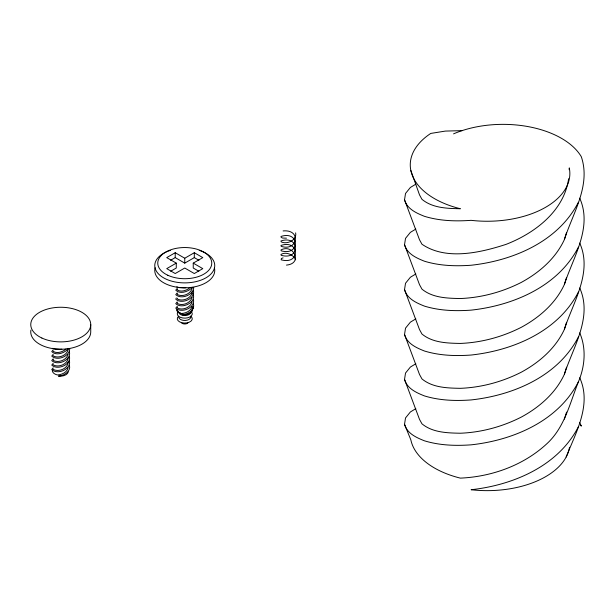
<?xml version="1.0" encoding="UTF-8"?>
<svg xmlns="http://www.w3.org/2000/svg" width="615" height="615" viewBox="0 0 615 615"><rect width="100%" height="100%" fill="white"/><g stroke="black" fill="none" stroke-linecap="round" stroke-linejoin="round"><path stroke-width="0.92" d="M68.234 348.428C68.004 355.047 58.971 358.814 53.497 356.062L53.259 355.616M68.234 357.407C68.004 364.026 58.971 367.793 53.497 365.041L53.259 364.595M68.234 361.897C68.004 368.516 58.971 372.283 53.497 369.53L53.259 369.085M192.249 291.472C192.018 298.091 182.986 301.857 177.52 299.105L177.351 298.206M568.614 178.719C564.047 211.083 534.819 233.177 506.122 244.347C480.415 252.688 446.044 260.745 421.959 244.224L419.507 239.773L404.532 199.821L405.516 193.464L410.39 187.467L415.825 184.162M569.167 169.702L569.275 167.895A82.664 47.724 0 0 1 471.105 220.339C455.454 221.462 439.564 220.939 424.465 216.326C416.363 213.113 407.092 208.969 404.532 199.821M69.733 348.828C69.51 356.646 57.087 361.243 51.76 356.108L53.198 354.355M193.748 287.382C193.533 295.2 181.102 299.797 175.775 294.662L177.212 292.909M453.555 133.855A82.664 47.724 0 0 1 581.306 156.717C591.069 185.584 572.849 212.967 564.393 239.558C555.653 258.492 539.332 272.606 521.266 282.416C502.378 292.017 481.545 297.691 460.351 298.529C447.228 298.283 432.568 297.906 421.959 289.127L419.507 284.676L404.532 244.716L405.516 238.366L410.39 232.362L415.825 229.064M579.722 198.176C592.822 227.458 573.149 257.132 564.393 284.453C555.653 303.395 539.332 317.509 521.266 327.318C502.378 336.92 481.545 342.586 460.351 343.431C447.228 343.178 432.568 342.809 421.959 334.022L419.507 329.571L404.532 289.619L405.516 283.261L410.39 277.257L415.825 273.959M579.722 243.071C592.822 272.353 573.149 302.026 564.393 329.348C555.653 348.29 539.332 362.404 521.266 372.213C502.378 381.815 481.545 387.488 460.351 388.326C447.228 388.08 432.568 387.704 421.959 378.917L419.507 374.474L404.532 334.514L405.516 328.156L410.39 322.16L415.825 318.854M579.722 287.966C592.822 317.248 573.149 346.929 564.393 374.251C555.653 393.193 539.332 407.307 521.266 417.108C502.378 426.71 481.545 432.383 460.351 433.229C447.228 432.975 432.568 432.606 421.959 423.82L419.507 419.368L404.532 379.417L405.516 373.059L410.39 367.055L415.825 363.757M579.722 332.869C586.464 348.428 584.957 366.455 578.4 381.846C569.897 403.094 564.755 426.971 547.412 443.223C524.011 465.171 492.146 476.717 460.351 478.124A82.664 47.724 0 0 1 410.858 439.902L404.532 424.312L405.516 417.954L410.39 411.958L415.825 408.652M53.336 359.652L53.497 360.551C58.686 363.134 66.574 359.998 68.15 354.271M177.351 289.227L177.52 290.126C181.525 292.333 186.829 290.411 190.066 287.574M177.351 293.716L177.52 294.616C182.701 297.199 190.589 294.062 192.164 288.335M177.351 302.695L177.52 303.595C182.701 306.178 190.589 303.041 192.164 297.314M177.351 307.185L177.52 308.084C182.701 310.667 190.589 307.531 192.164 301.804M68.15 367.739C67.004 372.436 61.8 374.758 57.341 374.958A8.264 4.774 0 0 1 52.367 370.138M192.164 306.293C191.019 310.99 185.815 313.312 181.356 313.512A8.264 4.774 0 0 1 176.405 309.691M564.393 239.558L566.561 232.501M564.393 284.453L566.561 277.396M564.393 329.348L566.561 322.291M564.393 374.251L566.561 367.193M564.393 419.146L566.561 412.088M566.146 457.053C575.924 432.376 591.953 404.578 579.722 377.764M578.4 202.25C558.189 241.603 513.156 260.66 471.105 265.242C455.454 266.364 439.564 265.834 424.465 261.221C416.363 258.016 407.092 253.872 404.532 244.716M578.4 247.145C558.189 286.498 513.156 305.555 471.105 310.137C455.454 311.259 439.564 310.736 424.465 306.124C416.363 302.911 407.092 298.767 404.532 289.619M578.4 292.048C558.189 331.4 513.156 350.458 471.105 355.039C455.454 356.154 439.564 355.631 424.465 351.019C416.363 347.813 407.092 343.67 404.532 334.514M578.4 336.943C558.189 376.295 513.156 395.353 471.105 399.935C455.454 401.057 439.564 400.534 424.465 395.922C416.363 392.708 407.092 388.565 404.532 379.417M578.4 381.846C558.189 421.198 513.156 440.255 471.105 444.837C455.454 445.952 439.564 445.429 424.465 440.817C416.363 437.603 407.092 433.467 404.532 424.312M578.4 426.741C558.189 466.093 513.156 485.15 471.105 489.732A82.664 47.724 0 0 0 569.505 447.266M176.359 297.914L175.775 299.151C181.333 304.64 195.447 298.998 193.448 290.349M68.288 348.79C64.652 353.064 56.073 356.093 51.76 351.619L53.198 349.866M192.303 287.343C188.667 291.618 180.087 294.647 175.775 290.172L177.212 288.42M181.356 313.512L182.432 314.672A8.264 4.774 0 0 0 192.249 309.43L193.448 308.315L192.779 306.847M66.043 349.02C62.807 351.857 57.51 353.779 53.497 351.572L53.259 351.127M53.198 358.845L51.76 360.598C57.318 366.086 71.432 360.444 69.433 351.795M53.198 363.334L51.76 365.087C57.318 370.576 71.432 364.933 69.433 356.285M53.198 367.824L51.76 369.577C57.318 375.065 71.432 369.423 69.433 360.774M177.212 301.888L175.775 303.641C181.617 309.629 197.438 302.411 192.779 293.378M177.212 306.378L175.775 308.13C181.333 313.619 195.447 307.977 193.448 299.336M198.814 271.238L193.241 268.025L193.241 263.128L202.789 257.616L194.302 252.719L184.761 258.231L175.214 252.719L166.734 257.616L176.274 263.128L176.274 268.025L170.709 271.238M170.586 260.283L175.214 257.616L184.761 263.128L194.302 257.616L198.929 260.283M176.274 263.128L166.734 268.632L175.214 273.537L184.761 268.025L194.302 273.537L202.789 268.632L193.241 263.128M283.1 257.862L281.401 258.477L281.163 259.799C300.581 265.296 299.766 239.204 281.001 245.431L281.163 246.331C297.476 251.873 301.842 229.164 283.1 230.925M286.467 265.103C303.456 263.528 293.34 243.44 281.001 249.921L281.163 250.82C300.581 256.317 299.766 230.225 281.001 236.452L281.163 237.352L282.577 238.059L286.467 238.166M182.432 314.672C187.852 314.327 195.132 310.168 193.448 303.825M462.142 130.641L445.383 131.08L430.761 133.424A82.664 47.724 0 0 0 460.351 208.739C447.228 208.485 432.568 208.116 421.959 199.329L419.507 194.878L410.858 170.509M176.743 286.874L179.096 287.651L182.432 287.735A8.264 4.774 0 0 0 185.868 287.712M52.729 348.321L55.081 349.097L58.417 349.182A8.264 4.774 0 0 0 61.854 349.151M579.722 422.666L581.306 426.103A82.664 47.724 0 0 0 580.414 424.665M295.646 259.807C293.586 254.579 285.844 251.412 281.001 254.41L281.163 255.31C300.581 260.806 299.766 234.715 281.001 240.942L281.163 241.841C286.905 244.847 297.191 240.142 295.646 232.862M69.433 365.272C71.117 371.614 63.837 375.773 58.417 376.119A8.264 4.774 0 0 0 68.257 371.875M194.302 252.719L194.302 257.616M184.761 258.231L184.761 263.128M175.214 252.719L175.214 257.616M90.736 324.574L90.736 331.916A29.997 17.32 0 0 1 59.171 349.212A29.997 17.32 0 0 1 30.911 330.109M192.726 307.408A8.264 4.774 0 0 1 193.448 308.315M192.249 309.43A7.495 4.328 0 0 1 191.065 311.997M182.847 313.842A7.495 4.328 0 0 1 177.274 309.899M202.389 251.566A29.997 17.32 0 0 1 206.186 277.688A29.997 17.32 0 0 1 160.869 276.043A29.997 17.32 0 0 1 170.309 250.397M199.206 250.397A29.997 17.32 0 0 1 201.62 251.251M214.381 267.763A29.997 17.32 0 0 1 184.761 287.789A29.997 17.32 0 0 1 155.134 267.763M190.75 311.913A5.996 3.467 0 0 1 185.1 315.564A5.996 3.467 0 0 1 178.773 312.305M191.426 311.836A7.495 4.328 0 0 1 185.184 318.139A7.495 4.328 0 0 1 177.75 312.282M190.55 316.095A5.996 3.467 0 0 1 185.722 320.423A5.996 3.467 0 0 1 178.773 317.202M191.426 316.733A7.495 4.328 0 0 1 184.4 323.044A7.495 4.328 0 0 1 178.458 316.379M188.129 322.637A3.598 2.076 0 0 1 184.585 323.974A3.598 2.076 0 0 1 181.287 322.445M167.772 275.236A26.991 15.583 0 0 0 211.422 265.565A26.991 15.583 0 0 0 175.083 248.575A26.991 15.583 0 0 0 167.772 275.236M41.866 338.027A29.997 17.32 0 0 0 90.367 327.28A29.997 17.32 0 0 0 49.992 308.407A29.997 17.32 0 0 0 41.866 338.027"/></g></svg>
